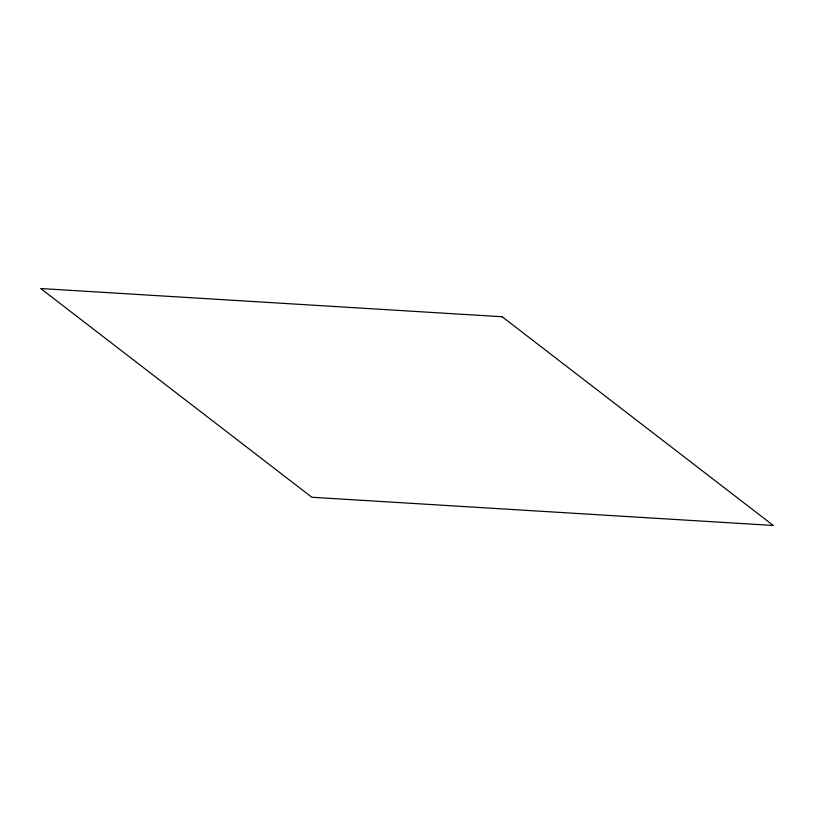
<?xml version="1.0" encoding="UTF-8"?>
<svg xmlns="http://www.w3.org/2000/svg" width="814" height="814" viewBox="0 0 814 814"><rect width="100%" height="100%" fill="white"/><g stroke="black" fill="none" stroke-linecap="round" stroke-linejoin="round"><path stroke-width="1.22" d="M502.157 316.748L40.7 288.532L311.843 497.252L773.3 525.468L502.157 316.748"/></g></svg>
